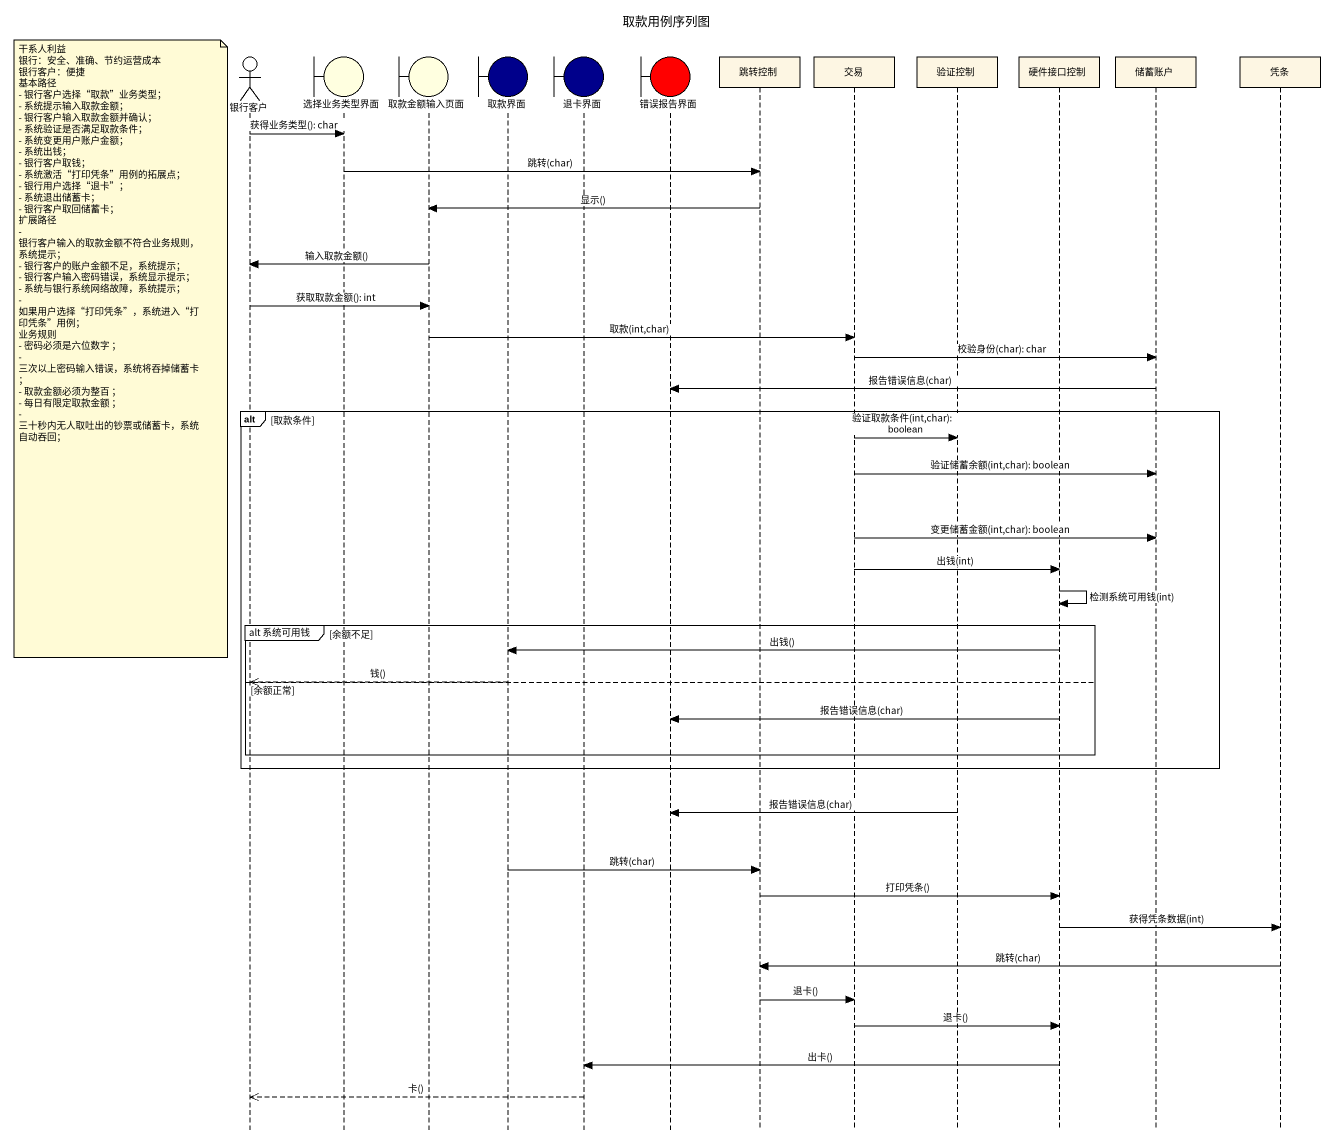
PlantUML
@startuml
title 取款用例序列图
hide footbox
actor 银行客户
boundary 选择业务类型界面 #FFFFE0
boundary 取款金额输入页面 #FFFFE0
boundary 取款界面 #00008B
boundary 退卡界面 #00008B
boundary 错误报告界面 #FF0000
participant 跳转控制
participant 交易
participant 验证控制
participant 硬件接口控制
participant 储蓄账户
participant 凭条

银行客户 -> 选择业务类型界面 : 获得业务类型(): char
选择业务类型界面 -> 跳转控制 : 跳转(char)
跳转控制 -> 取款金额输入页面 : 显示()
取款金额输入页面 -> 银行客户 : 输入取款金额()
银行客户 -> 取款金额输入页面 : 获取取款金额(): int
取款金额输入页面 -> 交易 : 取款(int,char)
note left of 银行客户
  干系人利益
  银行：安全、准确、节约运营成本
  银行客户：便捷
  基本路径
  - 银行客户选择“取款”业务类型；
  - 系统提示输入取款金额；
  - 银行客户输入取款金额并确认；
  - 系统验证是否满足取款条件；
  - 系统变更用户账户金额；
  - 系统出钱；
  - 银行客户取钱；
  - 系统激活“打印凭条”用例的拓展点；
  - 银行用户选择“退卡”；
  - 系统退出储蓄卡；
  - 银行客户取回储蓄卡；
  扩展路径
  - 银行客户输入的取款金额不符合业务规则，系统提示；
  - 银行客户的账户金额不足，系统提示；
  - 银行客户输入密码错误，系统显示提示；
  - 系统与银行系统网络故障，系统提示；
  - 如果用户选择“打印凭条”，系统进入“打印凭条”用例；
  业务规则
  - 密码必须是六位数字 ；
  - 三次以上密码输入错误，系统将吞掉储蓄卡；
  - 取款金额必须为整百 ；
  - 每日有限定取款金额 ；
  - 三十秒内无人取吐出的钞票或储蓄卡，系统自动吞回；
end note
交易 -> 储蓄账户 : 校验身份(char): char
储蓄账户 -> 错误报告界面 : 报告错误信息(char)
alt 取款条件
  交易 -> 验证控制 : 验证取款条件(int,char): boolean
  交易 -> 储蓄账户 : 验证储蓄余额(int,char): boolean
  交易 -> 储蓄账户 : 变更储蓄金额(int,char): boolean
  交易 -> 硬件接口控制 : 出钱(int)
  硬件接口控制 -> 硬件接口控制 : 检测系统可用钱(int)
  group alt 系统可用钱 [余额不足]
    硬件接口控制 -> 取款界面 : 出钱()
  else 余额正常
    取款界面 -->> 银行客户 : 钱()
    硬件接口控制 -> 错误报告界面 : 报告错误信息(char)
  end
end
验证控制 -> 错误报告界面 : 报告错误信息(char)
取款界面 -> 跳转控制 : 跳转(char)
跳转控制 -> 硬件接口控制 : 打印凭条()
硬件接口控制 -> 凭条 : 获得凭条数据(int)
凭条 -> 跳转控制 : 跳转(char)
跳转控制 -> 交易 : 退卡()
交易 -> 硬件接口控制 : 退卡()
硬件接口控制 -> 退卡界面 : 出卡()
退卡界面 -->> 银行客户 : 卡()
@enduml
